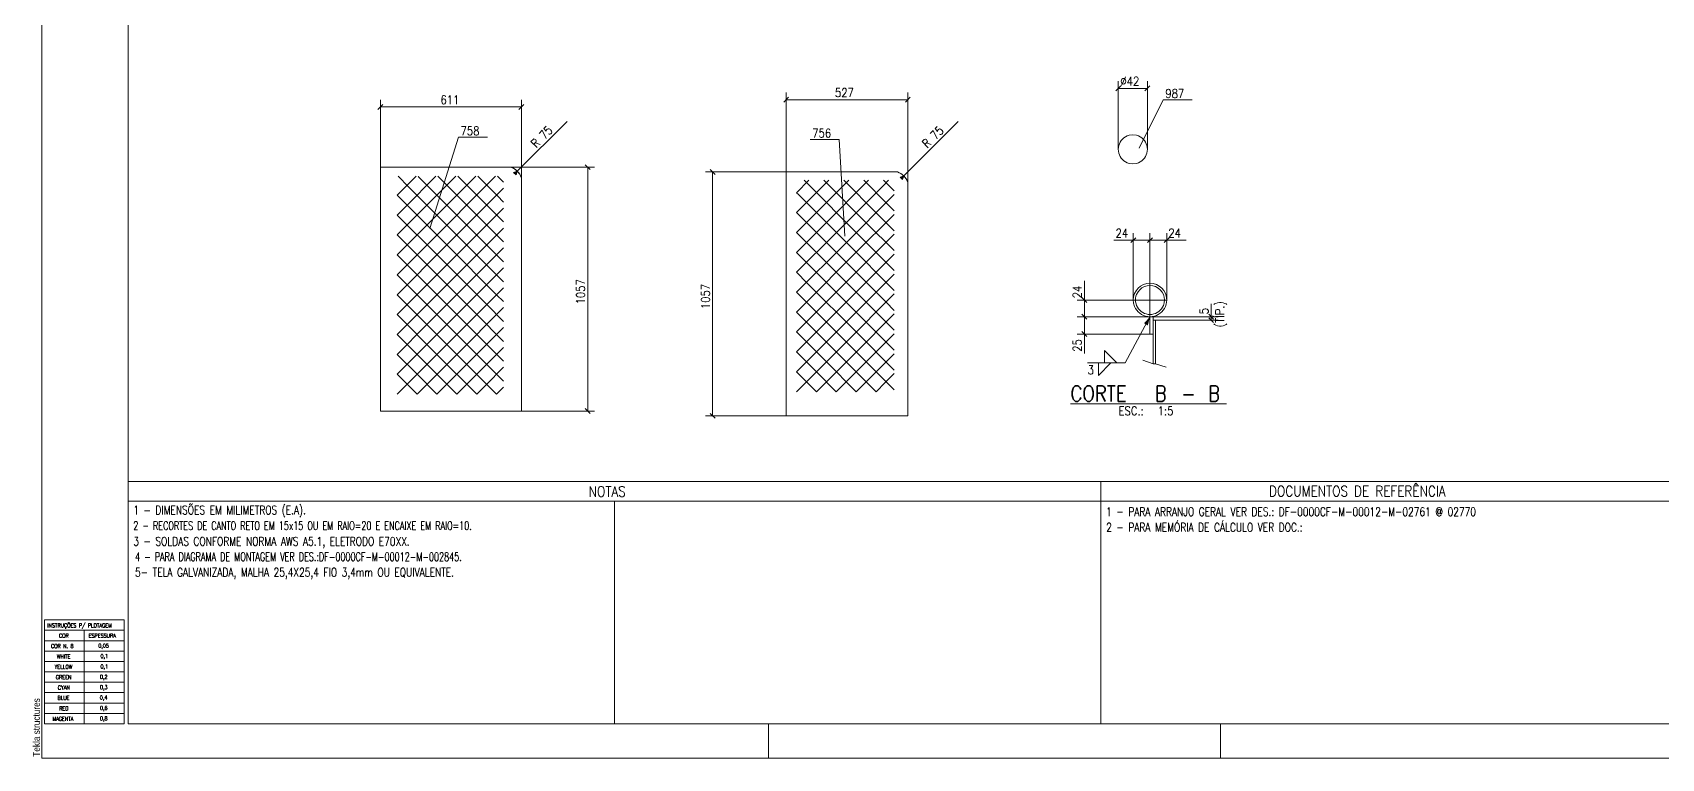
# Model space of a CAD drawing. Header units: millimetres. Extents: x 2 to 846, y 5 to 599.
# Drawn here: x 2.4 to 472.9, y 5 to 214.6 of the extents above; entities that cross this region are included whole.
import ezdxf

# ---------------------------------------------------------------- set-up
doc = ezdxf.new("R2010")
doc.units = ezdxf.units.MM
doc.linetypes.add('XKITLINE00', pattern=[0])
doc.linetypes.add('XKITLINE02', pattern=[4, 2, -2])
for name, color, linetype, lineweight in [('Cota', 4, 'Continuous', 0), ('Folha do desenho', 3, 'Continuous', 0), ('Marca da peça', 2, 'Continuous', 0), ('Objeto gráfico', 3, 'Continuous', 0), ('Outro tipo de objeto', 7, 'Continuous', 0), ('Peça', 2, 'Continuous', 0), ('Solda', 1, 'Continuous', 0)]:
    doc.layers.add(name, color=color, linetype=linetype, lineweight=lineweight)
doc.styles.add('ARIAL', font='ARIAL.TTF')
doc.styles.add('ROMANS', font='ROMANS__.TTF')
doc.styles.add('SIMPLEX', font='SIMPLEX_.TTF')

# ---------------------------------------------------------------- blocks, each defined once
blk = doc.blocks.new('*A13')
at = {"layer": 'Peça', "color": 4, "linetype": 'XKITLINE00', "lineweight": 0}
for p, q in [((102.85, 105.3), (102.85, 175.75)), ((102.85, 175.75), (140.57, 175.75)), ((141.55, 175.26), (140.57, 175.75)), ((142.41, 174.58), (141.55, 175.26)), ((143.09, 173.72), (142.41, 174.58)), ((143.09, 173.72), (143.58, 172.74)), ((143.58, 105.3), (143.58, 172.74)), ((143.58, 105.3), (102.85, 105.3))]:
    blk.add_line(p, q, dxfattribs=at)
at = {"layer": 'Peça', "color": 7, "linetype": 'XKITLINE02', "lineweight": 0}
for p, q in [((141.55, 175.26), (142.41, 174.58)), ((142.41, 174.58), (143.09, 173.72))]:
    blk.add_line(p, q, dxfattribs=at)
blk = doc.blocks.new('*A33')
at = {"layer": 'Peça', "color": 4, "linetype": 'XKITLINE00', "lineweight": 0}
for p, q in [((325.15, 127.56), (325.15, 132.56)), ((325.15, 132.56), (326.1, 132.56)), ((326.1, 132.56), (326.1, 127.56)), ((326.1, 127.56), (325.15, 127.56))]:
    blk.add_line(p, q, dxfattribs=at)
blk = doc.blocks.new('*A34')
at = {"layer": 'Peça', "color": 4, "linetype": 'XKITLINE00', "lineweight": 0}
for radius, start, end in [(4.83, 22.5, 202.5), (4.18, 337.5, 157.5), (4.83, 202.5, 22.5), (4.18, 157.5, 337.5)]:
    blk.add_arc((325.15, 137.39), radius, start, end, dxfattribs=at)
blk = doc.blocks.new('*A35')
at = {"layer": 'Peça', "color": 4, "linetype": 'XKITLINE00', "lineweight": 0}
for p, q in [((326.79, 131.56), (326.11, 131.56)), ((326.11, 131.56), (326.11, 118.98)), ((326.79, 118.98), (326.79, 131.56))]:
    blk.add_line(p, q, dxfattribs=at)
blk = doc.blocks.new('*A36')
at = {"layer": 'Peça', "color": 4, "linetype": 'XKITLINE00', "lineweight": 0}
for p, q in [((220.06, 174.38), (252.21, 174.38)), ((220.06, 174.38), (220.06, 103.93)), ((252.21, 174.38), (253.19, 173.89)), ((254.05, 173.21), (253.19, 173.89)), ((254.73, 172.35), (254.05, 173.21)), ((255.22, 171.37), (254.73, 172.35)), ((255.22, 103.93), (255.22, 171.37)), ((220.06, 103.93), (255.22, 103.93))]:
    blk.add_line(p, q, dxfattribs=at)
at = {"layer": 'Peça', "color": 7, "linetype": 'XKITLINE02', "lineweight": 0}
for p, q in [((253.19, 173.89), (254.05, 173.21)), ((254.05, 173.21), (254.73, 172.35))]:
    blk.add_line(p, q, dxfattribs=at)
blk = doc.blocks.new('*A46')
at = {"layer": 'Peça', "color": 4, "linetype": 'XKITLINE00', "lineweight": 0}
for p, q in [((320.2, 185.11), (319.11, 184.96)), ((321.29, 184.96), (320.2, 185.11)), ((316.14, 181.99), (316, 180.91)), ((316, 180.91), (316.14, 179.82)), ((324.4, 180.91), (324.26, 181.99)), ((324.26, 179.82), (324.4, 180.91)), ((319.11, 176.85), (320.2, 176.71)), ((320.2, 176.71), (321.29, 176.85))]:
    blk.add_line(p, q, dxfattribs=at)
for start, end in [(105, 165), (15, 75), (195, 255), (285, 345)]:
    blk.add_arc((320.2, 180.91), 4.2, start, end, dxfattribs=at)
blk = doc.blocks.new('*A52')
at = {"layer": 'Objeto gráfico', "color": 2, "linetype": 'XKITLINE00', "lineweight": 0}
for p, q in [((107.69, 167.67), (113.16, 173.13)), ((111.02, 170.09), (107.98, 173.13)), ((110.11, 164.34), (118.9, 173.13)), ((125.16, 155.95), (111.02, 170.09)), ((112.99, 161.47), (124.65, 173.13)), ((113.89, 172.96), (113.73, 173.13)), ((128.04, 158.82), (113.89, 172.96)), ((115.86, 158.6), (130, 172.74)), ((118.74, 155.72), (132.88, 169.86)), ((130.91, 161.7), (119.47, 173.13)), ((133.78, 164.57), (125.22, 173.13)), ((130, 172.74), (130.4, 173.13)), ((136.66, 167.44), (130.97, 173.13)), ((132.88, 169.86), (136.15, 173.13)), ((135.75, 166.99), (138.43, 169.67)), ((138.43, 171.41), (136.72, 173.13)), ((108.15, 167.22), (107.69, 167.67)), ((122.29, 153.07), (108.15, 167.22)), ((121.61, 152.85), (135.75, 166.99)), ((138.43, 165.66), (136.66, 167.44)), ((107.69, 161.92), (110.11, 164.34)), ((119.41, 150.2), (107.69, 161.92)), ((107.69, 156.17), (112.99, 161.47)), ((124.48, 149.97), (138.43, 163.93)), ((138.43, 154.17), (130.91, 161.7)), ((138.43, 159.92), (133.78, 164.57)), ((107.69, 150.43), (115.86, 158.6)), ((116.54, 147.33), (107.69, 156.17)), ((107.69, 144.68), (118.74, 155.72)), ((138.43, 142.68), (125.16, 155.95)), ((127.36, 147.1), (138.43, 158.18)), ((138.43, 148.42), (128.04, 158.82)), ((107.69, 138.93), (121.61, 152.85)), ((136.43, 138.93), (122.29, 153.07)), ((130.23, 144.23), (138.43, 152.43)), ((113.67, 144.45), (107.69, 150.43)), ((110.34, 135.83), (124.48, 149.97)), ((113.21, 132.96), (127.36, 147.1)), ((130.68, 133.18), (116.54, 147.33)), ((133.56, 136.06), (119.41, 150.2)), ((133.1, 141.35), (138.43, 146.68)), ((110.79, 141.58), (107.69, 144.68)), ((124.94, 127.44), (110.79, 141.58)), ((127.81, 130.31), (113.67, 144.45)), ((116.09, 130.08), (130.23, 144.23)), ((118.96, 127.21), (133.1, 141.35)), ((107.92, 138.71), (107.69, 138.93)), ((122.06, 124.56), (107.92, 138.71)), ((121.84, 124.34), (135.98, 138.48)), ((135.98, 138.48), (138.43, 140.94)), ((138.43, 136.93), (136.43, 138.93)), ((107.69, 133.18), (110.34, 135.83)), ((119.19, 121.69), (107.69, 133.18)), ((107.69, 127.44), (113.21, 132.96)), ((124.71, 121.46), (138.43, 135.19)), ((138.43, 125.43), (130.68, 133.18)), ((138.43, 131.18), (133.56, 136.06)), ((107.69, 121.69), (116.09, 130.08)), ((116.31, 118.82), (107.69, 127.44)), ((107.69, 115.94), (118.96, 127.21)), ((138.43, 113.94), (124.94, 127.44)), ((127.58, 118.59), (138.43, 129.44)), ((138.43, 119.69), (127.81, 130.31)), ((107.69, 110.2), (121.84, 124.34)), ((136.2, 110.42), (122.06, 124.56)), ((130.46, 115.72), (138.43, 123.69)), ((113.44, 115.94), (107.69, 121.69)), ((113.44, 110.2), (124.71, 121.46)), ((124.94, 110.2), (116.31, 118.82)), ((130.68, 110.2), (119.19, 121.69)), ((119.19, 110.2), (127.58, 118.59)), ((133.33, 112.84), (138.43, 117.95)), ((110.57, 113.07), (107.69, 115.94)), ((113.44, 110.2), (110.57, 113.07)), ((119.19, 110.2), (113.44, 115.94)), ((124.94, 110.2), (130.46, 115.72)), ((130.68, 110.2), (133.33, 112.84)), ((136.43, 110.2), (136.2, 110.42)), ((136.43, 110.2), (138.43, 112.2))]:
    blk.add_line(p, q, dxfattribs=at)
blk = doc.blocks.new('*A58')
at = {"layer": 'Objeto gráfico', "color": 7, "linetype": 'XKITLINE00', "lineweight": 0}
for p, q in [((326.11, 118.98), (323.11, 119.98)), ((326.11, 118.98), (326.79, 118.98)), ((326.79, 118.98), (329.79, 117.98))]:
    blk.add_line(p, q, dxfattribs=at)
blk = doc.blocks.new('*A59')
at = {"layer": 'Objeto gráfico', "color": 2, "linetype": 'XKITLINE00', "lineweight": 0}
for p, q in [((223.05, 168.38), (226.64, 171.96)), ((226.38, 170.8), (225.22, 171.96)), ((225.47, 165.05), (232.39, 171.96)), ((240.52, 156.66), (226.38, 170.8)), ((228.35, 162.18), (238.13, 171.96)), ((243.4, 159.53), (230.96, 171.96)), ((231.22, 159.3), (243.88, 171.96)), ((234.1, 156.43), (248.24, 170.57)), ((246.27, 162.4), (236.71, 171.96)), ((249.14, 165.28), (242.46, 171.96)), ((251.28, 168.89), (248.2, 171.96)), ((248.24, 170.57), (249.63, 171.96)), ((223.51, 167.93), (223.05, 168.38)), ((223.05, 162.63), (225.47, 165.05)), ((237.65, 153.78), (223.51, 167.93)), ((236.97, 153.56), (251.11, 167.7)), ((251.28, 163.14), (249.14, 165.28)), ((251.11, 167.7), (251.28, 167.87)), ((234.77, 150.91), (223.05, 162.63)), ((223.05, 156.88), (228.35, 162.18)), ((239.84, 150.68), (251.28, 162.12)), ((251.28, 157.39), (246.27, 162.4)), ((223.05, 151.14), (231.22, 159.3)), ((231.9, 148.04), (223.05, 156.88)), ((223.05, 145.39), (234.1, 156.43)), ((251.28, 145.9), (240.52, 156.66)), ((242.72, 147.81), (251.28, 156.38)), ((251.28, 151.64), (243.4, 159.53)), ((223.05, 139.64), (236.97, 153.56)), ((229.03, 145.16), (223.05, 151.14)), ((225.7, 136.54), (239.84, 150.68)), ((248.92, 136.77), (234.77, 150.91)), ((251.28, 140.15), (237.65, 153.78)), ((245.59, 144.94), (251.28, 150.63)), ((228.57, 133.67), (242.72, 147.81)), ((246.04, 133.89), (231.9, 148.04)), ((226.15, 142.29), (223.05, 145.39)), ((240.3, 128.15), (226.15, 142.29)), ((243.17, 131.02), (229.03, 145.16)), ((231.45, 130.79), (245.59, 144.94)), ((234.32, 127.92), (248.46, 142.06)), ((248.46, 142.06), (251.28, 144.88)), ((223.28, 139.42), (223.05, 139.64)), ((223.05, 133.89), (225.7, 136.54)), ((237.42, 125.27), (223.28, 139.42)), ((237.2, 125.05), (251.28, 139.13)), ((251.28, 134.4), (248.92, 136.77)), ((234.55, 122.4), (223.05, 133.89)), ((223.05, 128.15), (228.57, 133.67)), ((240.07, 122.17), (251.28, 133.39)), ((251.28, 128.65), (246.04, 133.89)), ((223.05, 122.4), (231.45, 130.79)), ((231.67, 119.53), (223.05, 128.15)), ((223.05, 116.65), (234.32, 127.92)), ((251.28, 117.16), (240.3, 128.15)), ((242.94, 119.3), (251.28, 127.64)), ((251.28, 122.91), (243.17, 131.02)), ((223.05, 110.9), (237.2, 125.05)), ((228.8, 116.65), (223.05, 122.4)), ((246.04, 110.9), (234.55, 122.4)), ((251.28, 111.41), (237.42, 125.27)), ((228.8, 110.9), (240.07, 122.17)), ((240.3, 110.9), (231.67, 119.53)), ((234.55, 110.9), (242.94, 119.3)), ((245.82, 116.43), (251.28, 121.89)), ((225.93, 113.78), (223.05, 116.65)), ((228.8, 110.9), (225.93, 113.78)), ((234.55, 110.9), (228.8, 116.65)), ((240.3, 110.9), (245.82, 116.43)), ((246.04, 110.9), (248.69, 113.55)), ((248.69, 113.55), (251.28, 116.14))]:
    blk.add_line(p, q, dxfattribs=at)
blk = doc.blocks.new('*A110')
at = {"layer": 'Cota', "color": 7, "linetype": 'XKITLINE00', "lineweight": 0}
for p, q in [((140.57, 175.75), (164.74, 175.75)), ((162.03, 176.45), (163.45, 175.04)), ((162.74, 105.3), (162.74, 175.75)), ((143.58, 105.3), (164.74, 105.3)), ((162.03, 106.01), (163.45, 104.59))]:
    blk.add_line(p, q, dxfattribs=at)
at = {"layer": 'Cota', "color": 3}
for p in [(162.74, 175.75), (162.74, 105.3)]:
    blk.add_point(p, dxfattribs=at)
at = {"layer": 'Cota', "color": 3, "style": 'SIMPLEX', "width": 0.85}
blk.add_text('1057', height=2.5, rotation=90.0002, dxfattribs=at).set_placement((161.94, 136.12))
blk = doc.blocks.new('*A111')
at = {"layer": 'Cota', "color": 7, "linetype": 'XKITLINE00', "lineweight": 0}
for p, q in [((103.56, 193.86), (102.15, 192.44)), ((102.85, 175.75), (102.85, 195.2)), ((102.85, 193.15), (143.58, 193.15)), ((144.28, 193.86), (142.87, 192.44)), ((143.58, 172.74), (143.58, 195.2))]:
    blk.add_line(p, q, dxfattribs=at)
at = {"layer": 'Cota', "color": 3}
for p in [(102.85, 193.15), (143.58, 193.15)]:
    blk.add_point(p, dxfattribs=at)
at = {"layer": 'Cota', "color": 3, "style": 'SIMPLEX', "width": 0.85}
blk.add_text('611', height=2.5, dxfattribs=at).set_placement((120.2, 193.95))
blk = doc.blocks.new('*A112')
at = {"layer": 'Cota'}
blk.add_hatch(color=7, dxfattribs=at).paths.add_polyline_path([(141.35, 174.22), (142.41, 174.58), (142.05, 173.52)], flags=17)
at = {"layer": 'Cota', "color": 7, "linetype": 'XKITLINE00', "lineweight": 0}
for p, q in [((142.41, 174.58), (156.82, 188.99)), ((141.35, 174.22), (142.41, 174.58)), ((142.05, 173.52), (141.35, 174.22)), ((142.05, 173.52), (142.41, 174.58))]:
    blk.add_line(p, q, dxfattribs=at)
blk.add_arc((138.85, 171.02), 5.03, 19.979, 70.0211, dxfattribs=at)
at = {"layer": 'Cota', "color": 3, "style": 'SIMPLEX', "width": 0.85}
blk.add_text('R 75', height=2.5, rotation=45.0001, dxfattribs=at).set_placement((147.87, 181.18))
blk = doc.blocks.new('*A113')
at = {"layer": 'Marca da peça', "color": 7, "linetype": 'XKITLINE00', "lineweight": 0}
for p, q in [((117.17, 158.08), (125.42, 184.38)), ((125.42, 184.38), (133.77, 184.38))]:
    blk.add_line(p, q, dxfattribs=at)
at = {"layer": 'Marca da peça', "color": 4, "style": 'ROMANS', "width": 0.85}
blk.add_text('758', height=2.5, dxfattribs=at).set_placement((126.02, 184.98))
blk = doc.blocks.new('*A173')
at = {"layer": 'Cota', "color": 7, "linetype": 'XKITLINE00', "lineweight": 0}
for p, q in [((325.79, 132.56), (344.81, 132.56)), ((342.1, 133.27), (343.52, 131.85)), ((342.1, 132.27), (343.52, 130.85)), ((342.81, 132.56), (342.81, 136.29)), ((342.81, 132.56), (342.81, 136.29)), ((342.81, 131.56), (342.81, 132.56)), ((326.79, 131.56), (344.81, 131.56))]:
    blk.add_line(p, q, dxfattribs=at)
at = {"layer": 'Cota', "color": 3}
for p in [(342.81, 132.56), (342.81, 131.56)]:
    blk.add_point(p, dxfattribs=at)
at = {"layer": 'Cota', "color": 3, "style": 'SIMPLEX', "width": 0.85}
for s, p in [('(TÍP.)', (346.56, 129.5)), ('5', (342.01, 133.26))]:
    blk.add_text(s, height=2.5, rotation=90.0002, dxfattribs=at).set_placement(p)
blk = doc.blocks.new('*A174')
at = {"layer": 'Cota', "color": 7, "linetype": 'XKITLINE00', "lineweight": 0}
for p, q in [((306.19, 137.39), (306.19, 142.97)), ((306.19, 137.39), (306.19, 142.97)), ((329.98, 137.39), (304.14, 137.39)), ((305.49, 138.1), (306.9, 136.68)), ((306.19, 132.56), (306.19, 137.39)), ((325.15, 132.56), (304.14, 132.56)), ((305.49, 133.27), (306.9, 131.85))]:
    blk.add_line(p, q, dxfattribs=at)
at = {"layer": 'Cota', "color": 3}
for p in [(306.19, 137.39), (306.19, 132.56)]:
    blk.add_point(p, dxfattribs=at)
at = {"layer": 'Cota', "color": 3, "style": 'SIMPLEX', "width": 0.85}
blk.add_text('24', height=2.5, rotation=90.0002, dxfattribs=at).set_placement((305.39, 137.86))
blk = doc.blocks.new('*A175')
at = {"layer": 'Cota', "color": 7, "linetype": 'XKITLINE00', "lineweight": 0}
for p, q in [((325.15, 132.56), (304.14, 132.56)), ((305.49, 133.27), (306.9, 131.85)), ((306.19, 127.56), (306.19, 132.56)), ((325.15, 127.56), (304.14, 127.56)), ((305.49, 128.27), (306.9, 126.85)), ((306.19, 127.56), (306.19, 121.98)), ((306.19, 127.56), (306.19, 121.98))]:
    blk.add_line(p, q, dxfattribs=at)
at = {"layer": 'Cota', "color": 3}
for p in [(306.19, 132.56), (306.19, 127.56)]:
    blk.add_point(p, dxfattribs=at)
at = {"layer": 'Cota', "color": 3, "style": 'SIMPLEX', "width": 0.85}
blk.add_text('25', height=2.5, rotation=90.0002, dxfattribs=at).set_placement((305.39, 122.45))
blk = doc.blocks.new('*A176')
at = {"layer": 'Cota', "color": 7, "linetype": 'XKITLINE00', "lineweight": 0}
for p, q in [((325.86, 155.37), (324.45, 153.96)), ((325.15, 132.56), (325.15, 156.71)), ((330.69, 155.37), (329.27, 153.96)), ((329.98, 137.39), (329.98, 156.71)), ((325.15, 154.66), (329.98, 154.66)), ((329.98, 154.66), (335.56, 154.66)), ((329.98, 154.66), (335.56, 154.66))]:
    blk.add_line(p, q, dxfattribs=at)
at = {"layer": 'Cota', "color": 3}
for p in [(325.15, 154.66), (329.98, 154.66)]:
    blk.add_point(p, dxfattribs=at)
at = {"layer": 'Cota', "color": 3, "style": 'SIMPLEX', "width": 0.85}
blk.add_text('24', height=2.5, dxfattribs=at).set_placement((330.45, 155.46))
blk = doc.blocks.new('*A177')
at = {"layer": 'Cota', "color": 7, "linetype": 'XKITLINE00', "lineweight": 0}
for p, q in [((321.03, 155.37), (319.61, 153.96)), ((320.32, 137.39), (320.32, 156.71)), ((325.86, 155.37), (324.45, 153.96)), ((325.15, 132.56), (325.15, 156.71)), ((320.32, 154.66), (314.74, 154.66)), ((320.32, 154.66), (314.74, 154.66)), ((320.32, 154.66), (325.15, 154.66))]:
    blk.add_line(p, q, dxfattribs=at)
at = {"layer": 'Cota', "color": 3}
for p in [(320.32, 154.66), (325.15, 154.66)]:
    blk.add_point(p, dxfattribs=at)
at = {"layer": 'Cota', "color": 3, "style": 'SIMPLEX', "width": 0.85}
blk.add_text('24', height=2.5, dxfattribs=at).set_placement((315.21, 155.46))
blk = doc.blocks.new('*A178')
at = {"layer": 'Solda'}
blk.add_hatch(color=7, dxfattribs=at).paths.add_polyline_path([(325.15, 132.56), (324.53, 130.06), (323.43, 130.65)], flags=17)
at = {"layer": 'Solda', "color": 7, "linetype": 'XKITLINE00', "lineweight": 0}
for p in [(325.15, 132.56), (307.14, 119.2)]:
    blk.add_line(p, (318.02, 119.2), dxfattribs=at)
at = {"layer": 'Solda', "color": 3, "linetype": 'XKITLINE00', "lineweight": 0}
for p, q in [((315.56, 119.2), (311.99, 122.77)), ((311.99, 122.77), (311.99, 119.2)), ((310.24, 119.2), (313.81, 119.2)), ((313.81, 119.2), (310.24, 115.62)), ((310.24, 115.62), (310.24, 119.2)), ((311.99, 119.2), (315.56, 119.2))]:
    blk.add_line(p, q, dxfattribs=at)
at = {"layer": 'Solda', "color": 3, "style": 'ROMANS', "width": 0.85}
blk.add_text('3', height=2.5, dxfattribs=at).set_placement((307.14, 115.95))
blk = doc.blocks.new('*A179')
at = {"layer": 'Outro tipo de objeto', "color": 1, "linetype": 'XKITLINE00', "lineweight": 0}
blk.add_line((302.18, 107.37), (347.28, 107.37), dxfattribs=at)
at = {"layer": 'Outro tipo de objeto', "color": 1, "style": 'ROMANS', "width": 0.85}
for s, p in [('CORTE', (302.18, 108.12)), ('B', (326.53, 108.12)), ('-', (334.13, 108.12)), ('B', (341.93, 108.12))]:
    blk.add_text(s, height=4.5, dxfattribs=at).set_placement(p)
at = {"layer": 'Outro tipo de objeto', "color": 3, "style": 'ROMANS', "width": 0.85}
for s, p in [('ESC.:', (316.07, 104.12)), ('1:5', (327.39, 104.12))]:
    blk.add_text(s, height=2.5, dxfattribs=at).set_placement(p)
blk = doc.blocks.new('*A180')
at = {"layer": 'Cota'}
blk.add_hatch(color=7, dxfattribs=at).paths.add_polyline_path([(252.99, 172.85), (254.05, 173.21), (253.69, 172.15)], flags=17)
at = {"layer": 'Cota', "color": 7, "linetype": 'XKITLINE00', "lineweight": 0}
for p, q in [((254.05, 173.21), (269.78, 188.94)), ((252.99, 172.85), (254.05, 173.21)), ((253.69, 172.15), (252.99, 172.85)), ((253.69, 172.15), (254.05, 173.21))]:
    blk.add_line(p, q, dxfattribs=at)
blk.add_arc((250.49, 169.65), 5.03, 19.9788, 70.0212, dxfattribs=at)
at = {"layer": 'Cota', "color": 3, "style": 'SIMPLEX', "width": 0.85}
blk.add_text('R 75', height=2.5, rotation=45.0001, dxfattribs=at).set_placement((260.83, 181.12))
blk = doc.blocks.new('*A181')
at = {"layer": 'Cota', "color": 7, "linetype": 'XKITLINE00', "lineweight": 0}
for p, q in [((220.77, 195.94), (219.35, 194.53)), ((220.06, 174.38), (220.06, 197.28)), ((220.06, 195.23), (255.22, 195.23)), ((255.92, 195.94), (254.51, 194.53)), ((255.22, 171.37), (255.22, 197.28))]:
    blk.add_line(p, q, dxfattribs=at)
at = {"layer": 'Cota', "color": 3}
for p in [(220.06, 195.23), (255.22, 195.23)]:
    blk.add_point(p, dxfattribs=at)
at = {"layer": 'Cota', "color": 3, "style": 'SIMPLEX', "width": 0.85}
blk.add_text('527', height=2.5, dxfattribs=at).set_placement((234.16, 196.03))
blk = doc.blocks.new('*A182')
at = {"layer": 'Cota', "color": 7, "linetype": 'XKITLINE00', "lineweight": 0}
for p, q in [((220.06, 174.38), (196.77, 174.38)), ((198.11, 175.08), (199.53, 173.67)), ((198.82, 103.93), (198.82, 174.38)), ((220.06, 103.93), (196.77, 103.93)), ((198.11, 104.64), (199.53, 103.22))]:
    blk.add_line(p, q, dxfattribs=at)
at = {"layer": 'Cota', "color": 3}
for p in [(198.82, 174.38), (198.82, 103.93)]:
    blk.add_point(p, dxfattribs=at)
at = {"layer": 'Cota', "color": 3, "style": 'SIMPLEX', "width": 0.85}
blk.add_text('1057', height=2.5, rotation=90.0002, dxfattribs=at).set_placement((198.02, 134.75))
blk = doc.blocks.new('*A183')
at = {"layer": 'Marca da peça', "color": 7, "linetype": 'XKITLINE00', "lineweight": 0}
for p in [(226.99, 183.74), (236.98, 155.84)]:
    blk.add_line(p, (235.35, 183.74), dxfattribs=at)
at = {"layer": 'Marca da peça', "color": 4, "style": 'ROMANS', "width": 0.85}
blk.add_text('756', height=2.5, dxfattribs=at).set_placement((227.59, 184.34))
blk = doc.blocks.new('*A232')
at = {"layer": 'Cota', "color": 7, "linetype": 'XKITLINE00', "lineweight": 0}
for p, q in [((316.71, 199.22), (315.29, 197.81)), ((316, 180.91), (316, 200.57)), ((316, 198.52), (324.4, 198.52)), ((325.11, 199.22), (323.69, 197.81)), ((324.4, 180.91), (324.4, 200.57))]:
    blk.add_line(p, q, dxfattribs=at)
at = {"layer": 'Cota', "color": 3}
for p in [(316, 198.52), (324.4, 198.52)]:
    blk.add_point(p, dxfattribs=at)
at = {"layer": 'Cota', "color": 3, "style": 'SIMPLEX', "width": 0.85}
blk.add_text('Ø42', height=2.5, dxfattribs=at).set_placement((316.6, 199.32))
blk = doc.blocks.new('*A233')
at = {"layer": 'Marca da peça', "color": 7, "linetype": 'XKITLINE00', "lineweight": 0}
for p, q in [((322.01, 181.2), (328.99, 195.16)), ((328.99, 195.16), (337.34, 195.16))]:
    blk.add_line(p, q, dxfattribs=at)
at = {"layer": 'Marca da peça', "color": 4, "style": 'ROMANS', "width": 0.85}
blk.add_text('987', height=2.5, dxfattribs=at).set_placement((329.59, 195.76))

msp = doc.modelspace()

# ---------------------------------------------------------------- linework, layer by layer
at = {"layer": 'Outro tipo de objeto', "color": 7, "linetype": 'XKITLINE00', "lineweight": 0}
for p, q in [((5.04, 599), (5.04, 5.04)), ((5.87, 45), (5.87, 15)), ((28.82, 45), (5.87, 45)), ((28.82, 15), (28.82, 45)), ((28.82, 42), (5.87, 42)), ((28.82, 39), (5.87, 39)), ((17.34, 42), (17.34, 15)), ((28.82, 36), (5.87, 36)), ((28.82, 33), (5.87, 33)), ((28.82, 30), (5.87, 30)), ((28.82, 27), (5.87, 27)), ((28.82, 24), (5.87, 24)), ((28.82, 21), (5.87, 21)), ((28.82, 18), (5.87, 18)), ((28.82, 15), (5.87, 15)), ((5.04, 5.04), (846, 5.04))]:
    msp.add_line(p, q, dxfattribs=at)
at = {"layer": 'Outro tipo de objeto', "color": 6, "linetype": 'XKITLINE00', "lineweight": 0}
for p, q in [((30, 589), (30, 15)), ((30, 15), (836, 15))]:
    msp.add_line(p, q, dxfattribs=at)
at = {"layer": 'Outro tipo de objeto', "color": 5, "linetype": 'XKITLINE00', "lineweight": 0}
for p, q in [((30, 85), (836, 85)), ((311, 15), (311, 85))]:
    msp.add_line(p, q, dxfattribs=at)
at = {"layer": 'Outro tipo de objeto', "color": 4, "linetype": 'XKITLINE00', "lineweight": 0}
msp.add_line((30, 79.3), (476, 79.3), dxfattribs=at)
at = {"layer": 'Outro tipo de objeto', "color": 2, "linetype": 'XKITLINE00', "lineweight": 0}
for p, q in [((170.5, 15), (170.5, 79.3)), ((215, 15), (215, 5)), ((345.5, 15), (345.5, 5))]:
    msp.add_line(p, q, dxfattribs=at)

# ---------------------------------------------------------------- block references
at = {"lineweight": 0}
for name in ['*A181', '*A232', '*A233', '*A111', '*A112', '*A180', '*A113', '*A183', '*A46', '*A13', '*A110', '*A182', '*A36', '*A52', '*A59', '*A177', '*A176', '*A174', '*A34', '*A173', '*A175', '*A178', '*A33', '*A35', '*A179']:
    msp.add_blockref(name, (0, 0), dxfattribs=at)
at = {"layer": 'Objeto gráfico', "lineweight": 0}
msp.add_blockref('*A58', (0, 0), dxfattribs=at)

# ---------------------------------------------------------------- texts
at = {"layer": 'Folha do desenho', "color": 5, "style": 'ARIAL', "width": 0.85}
msp.add_text('Tekla structures', height=2, rotation=90, dxfattribs=at).set_placement((4.5, 5.5))
at = {"layer": 'Outro tipo de objeto', "color": 5, "style": 'SIMPLEX', "width": 0.85}
for s, p in [('NOTAS', (163.02, 80.57)), ('DOCUMENTOS DE REFERÊNCIA', (359.52, 80.68))]:
    msp.add_text(s, height=3, dxfattribs=at).set_placement(p)
at = {"layer": 'Outro tipo de objeto', "color": 3}
for s, style, width, p in [('1 - DIMENSÕES EM MILIMETROS (E.A).', 'SIMPLEX', 0.765, (31.49, 75.47)), ('1 - PARA ARRANJO GERAL VER DES.: DF-0000CF-M-00012-M-02761 @ 02770', 'ROMANS', 0.765, (312.5, 75)), ('2 - RECORTES DE CANTO RETO EM 15x15 OU EM RAIO=20 E ENCAIXE EM RAIO=10.', 'SIMPLEX', 0.68, (31.49, 70.97)), ('2 - PARA MEMÓRIA DE CÁLCULO VER DOC.: ', 'ROMANS', 0.765, (312.5, 70.5)), ('3 - SOLDAS CONFORME NORMA AWS A5.1, ELETRODO E70XX.', 'SIMPLEX', 0.765, (31.49, 66.44)), ('4 - PARA DIAGRAMA DE MONTAGEM VER DES.:DF-0000CF-M-00012-M-002845.', 'SIMPLEX', 0.68, (32, 62)), ('5- TELA GALVANIZADA, MALHA 25,4X25,4 FIO 3,4mm OU EQUIVALENTE.', 'ROMANS', 0.765, (32, 57.5))]:
    msp.add_text(s, height=2.5, dxfattribs=dict(at, style=style, width=width)).set_placement(p)
at = {"layer": 'Outro tipo de objeto', "color": 7, "style": 'ROMANS', "width": 0.765}
for s, height, p in [('INSTRUÇÕES P/ PLOTAGEM', 1.1474, (6.67, 42.84)), ('COR N. 8', 1.147, (7.72, 36.88)), ('COR', 1.147, (10.03, 39.88)), ('ESPESSURA', 1.147, (18.58, 39.88)), ('0,05', 1.147, (21.36, 36.99)), ('WHITE', 1.147, (9.42, 33.88)), ('0,1', 1.147, (22, 33.99)), ('YELLOW', 1.147, (8.76, 30.88)), ('GREEN', 1.147, (9.12, 27.88)), ('0,2', 1.147, (21.85, 27.99)), ('0,1', 1.147, (22, 30.99)), ('CYAN', 1.147, (9.69, 24.88)), ('0,3', 1.147, (21.85, 24.99)), ('BLUE', 1.147, (9.62, 21.88)), ('RED', 1.147, (10.08, 18.88)), ('0,4', 1.147, (21.83, 21.99)), ('0,6', 1.147, (21.85, 18.99)), ('MAGENTA', 1.147, (8.14, 15.88)), ('0,8', 1.147, (21.85, 15.99))]:
    msp.add_text(s, height=height, dxfattribs=at).set_placement(p)

doc.saveas('drawing.dxf')
